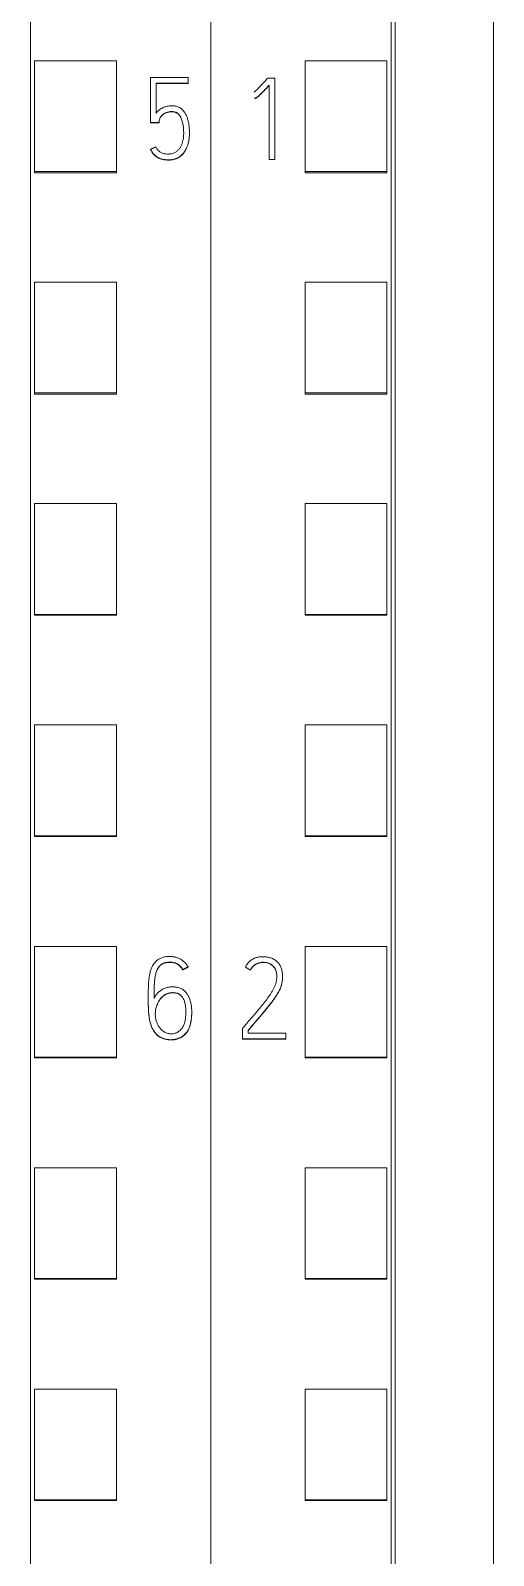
# Model space of a CAD drawing. Header units: millimetres. Extents: x 4137 to 6698, y 1400 to 3585.
# Drawn here: x 5420.25 to 5431.55, y 3013.79 to 3051 of the extents above; entities that cross this region are included whole.
import ezdxf

# ---------------------------------------------------------------- set-up
doc = ezdxf.new("R2010")
doc.units = ezdxf.units.MM
doc.layers.add('000-PI-Oprema', color=30, linetype='Continuous', lineweight=5)

msp = doc.modelspace()

# ---------------------------------------------------------------- linework, layer by layer
at = {"layer": '000-PI-Oprema', "color": 0, "linetype": 'ByBlock', "lineweight": 0}
for p, q in [((5424.648, 3075.465), (5424.648, 2962.047)), ((5424.648, 3075.465), (5424.648, 2962.047)), ((5420.248, 2964.37), (5420.248, 3073.185)), ((5429.048, 3073.185), (5429.048, 2964.37)), ((5420.348, 3047.561), (5420.348, 3050.264)), ((5420.348, 3050.264), (5422.348, 3050.264)), ((5422.348, 3047.561), (5422.348, 3050.264)), ((5426.948, 3047.561), (5426.948, 3050.264)), ((5428.948, 3050.264), (5426.948, 3050.264)), ((5428.948, 3047.561), (5428.948, 3050.264)), ((5423.175, 3049.855), (5423.175, 3048.761)), ((5424.099, 3049.855), (5423.175, 3049.855)), ((5424.099, 3049.717), (5424.099, 3049.855)), ((5426.214, 3049.844), (5426.039, 3049.844)), ((5426.214, 3047.86), (5426.214, 3049.844)), ((5423.314, 3048.982), (5423.314, 3049.717)), ((5423.314, 3049.717), (5424.099, 3049.717)), ((5424.099, 3049.711), (5423.314, 3049.711)), ((5424.099, 3049.717), (5424.099, 3049.711)), ((5426.075, 3049.673), (5426.075, 3047.86)), ((5423.175, 3048.761), (5423.175, 3048.754)), ((5423.175, 3048.761), (5423.386, 3048.761)), ((5423.386, 3048.754), (5423.175, 3048.754)), ((5423.386, 3048.761), (5423.386, 3048.754)), ((5424.126, 3048.496), (5424.126, 3048.503)), ((5423.18, 3048.106), (5423.18, 3048.1)), ((5420.348, 3047.534), (5420.348, 3047.561)), ((5420.348, 3047.561), (5422.348, 3047.561)), ((5422.348, 3047.534), (5422.348, 3047.561)), ((5426.075, 3047.86), (5426.214, 3047.86)), ((5426.075, 3047.86), (5426.075, 3047.854)), ((5426.214, 3047.854), (5426.075, 3047.854)), ((5426.214, 3047.86), (5426.214, 3047.854)), ((5426.948, 3047.534), (5426.948, 3047.561)), ((5428.948, 3047.561), (5426.948, 3047.561)), ((5428.948, 3047.534), (5428.948, 3047.561)), ((5420.348, 3047.534), (5422.348, 3047.534)), ((5428.948, 3047.534), (5426.948, 3047.534)), ((5420.348, 3042.16), (5420.348, 3044.862)), ((5420.348, 3044.862), (5422.348, 3044.862)), ((5422.348, 3042.16), (5422.348, 3044.862)), ((5426.948, 3042.16), (5426.948, 3044.862)), ((5428.948, 3044.862), (5426.948, 3044.862)), ((5428.948, 3042.16), (5428.948, 3044.862)), ((5420.348, 3042.134), (5420.348, 3042.16)), ((5420.348, 3042.16), (5422.348, 3042.16)), ((5420.348, 3042.134), (5422.348, 3042.134)), ((5422.348, 3042.134), (5422.348, 3042.16)), ((5426.948, 3042.134), (5426.948, 3042.16)), ((5428.948, 3042.16), (5426.948, 3042.16)), ((5428.948, 3042.134), (5426.948, 3042.134)), ((5428.948, 3042.134), (5428.948, 3042.16)), ((5420.348, 3036.758), (5420.348, 3039.46)), ((5420.348, 3039.46), (5422.348, 3039.46)), ((5422.348, 3036.758), (5422.348, 3039.46)), ((5426.948, 3036.758), (5426.948, 3039.46)), ((5428.948, 3039.46), (5426.948, 3039.46)), ((5428.948, 3036.758), (5428.948, 3039.46)), ((5420.348, 3036.734), (5420.348, 3036.758)), ((5420.348, 3036.758), (5422.348, 3036.758)), ((5420.348, 3036.734), (5422.348, 3036.734)), ((5422.348, 3036.734), (5422.348, 3036.758)), ((5426.948, 3036.734), (5426.948, 3036.758)), ((5428.948, 3036.758), (5426.948, 3036.758)), ((5428.948, 3036.734), (5426.948, 3036.734)), ((5428.948, 3036.734), (5428.948, 3036.758)), ((5420.348, 3031.357), (5420.348, 3034.059)), ((5420.348, 3034.059), (5422.348, 3034.059)), ((5422.348, 3031.357), (5422.348, 3034.059)), ((5426.948, 3031.357), (5426.948, 3034.059)), ((5428.948, 3034.059), (5426.948, 3034.059)), ((5428.948, 3031.357), (5428.948, 3034.059)), ((5420.348, 3031.334), (5420.348, 3031.357)), ((5420.348, 3031.357), (5422.348, 3031.357)), ((5420.348, 3031.334), (5422.348, 3031.334)), ((5422.348, 3031.334), (5422.348, 3031.357)), ((5426.948, 3031.334), (5426.948, 3031.357)), ((5428.948, 3031.357), (5426.948, 3031.357)), ((5428.948, 3031.334), (5426.948, 3031.334)), ((5428.948, 3031.334), (5428.948, 3031.357)), ((5420.348, 3025.955), (5420.348, 3028.657)), ((5420.348, 3028.657), (5422.348, 3028.657)), ((5422.348, 3025.955), (5422.348, 3028.657)), ((5426.948, 3025.955), (5426.948, 3028.657)), ((5428.948, 3028.657), (5426.948, 3028.657)), ((5428.948, 3025.955), (5428.948, 3028.657)), ((5423.964, 3028.089), (5423.964, 3028.083)), ((5424.092, 3028.155), (5424.092, 3028.149)), ((5426.4, 3027.915), (5426.4, 3027.921)), ((5423.12, 3027.351), (5423.12, 3027.345)), ((5424.184, 3027.052), (5424.184, 3027.058)), ((5425.418, 3026.398), (5426.483, 3026.398)), ((5426.483, 3026.392), (5425.418, 3026.392)), ((5426.483, 3026.537), (5425.557, 3026.537)), ((5426.483, 3026.398), (5426.483, 3026.537)), ((5426.483, 3026.398), (5426.483, 3026.392)), ((5420.348, 3025.934), (5420.348, 3025.955)), ((5420.348, 3025.955), (5422.348, 3025.955)), ((5420.348, 3025.934), (5422.348, 3025.934)), ((5422.348, 3025.934), (5422.348, 3025.955)), ((5426.948, 3025.934), (5426.948, 3025.955)), ((5428.948, 3025.955), (5426.948, 3025.955)), ((5428.948, 3025.934), (5426.948, 3025.934)), ((5428.948, 3025.934), (5428.948, 3025.955)), ((5420.348, 3020.554), (5420.348, 3023.255)), ((5420.348, 3023.255), (5422.348, 3023.255)), ((5422.348, 3020.554), (5422.348, 3023.255)), ((5426.948, 3020.554), (5426.948, 3023.255)), ((5428.948, 3023.255), (5426.948, 3023.255)), ((5428.948, 3020.554), (5428.948, 3023.255)), ((5420.348, 3020.534), (5420.348, 3020.554)), ((5420.348, 3020.554), (5422.348, 3020.554)), ((5420.348, 3020.534), (5422.348, 3020.534)), ((5422.348, 3020.534), (5422.348, 3020.554)), ((5426.948, 3020.534), (5426.948, 3020.554)), ((5428.948, 3020.554), (5426.948, 3020.554)), ((5428.948, 3020.534), (5426.948, 3020.534)), ((5428.948, 3020.534), (5428.948, 3020.554)), ((5420.348, 3015.152), (5420.348, 3017.854)), ((5420.348, 3017.854), (5422.348, 3017.854)), ((5422.348, 3015.152), (5422.348, 3017.854)), ((5426.948, 3015.152), (5426.948, 3017.854)), ((5428.948, 3017.854), (5426.948, 3017.854)), ((5428.948, 3015.152), (5428.948, 3017.854)), ((5420.348, 3015.152), (5422.348, 3015.152)), ((5420.348, 3015.134), (5420.348, 3015.152)), ((5420.348, 3015.134), (5422.348, 3015.134)), ((5422.348, 3015.134), (5422.348, 3015.152)), ((5426.948, 3015.134), (5426.948, 3015.152)), ((5428.948, 3015.152), (5426.948, 3015.152)), ((5428.948, 3015.134), (5426.948, 3015.134)), ((5428.948, 3015.134), (5428.948, 3015.152))]:
    msp.add_line(p, q, dxfattribs=at)
at = {"layer": '000-PI-Oprema', "color": 0, "linetype": 'ByBlock', "lineweight": 0, "ltscale": 0.25}
for p, q in [((5425.493, 3028.147), (5425.618, 3028.077)), ((5425.418, 3026.653), (5425.418, 3026.392)), ((5425.557, 3026.537), (5425.557, 3026.603))]:
    msp.add_line(p, q, dxfattribs=at)
at = {"layer": '000-PI-Oprema', "color": 0, "linetype": 'ByBlock', "lineweight": 0}
for points, knots in [([(5429.148, 3073.37), (5429.148, 3070.326), (5429.148, 3060.757), (5429.148, 3046.587), (5429.148, 3032.02), (5429.148, 3017.81), (5429.148, 3003.516), (5429.148, 2988.029), (5429.148, 2975.39), (5429.148, 2967.425), (5429.148, 2964.084)], [0, 0, 0, 0, 0.083934, 0.263736, 0.389889, 0.484142, 0.653794, 0.78188, 0.908517, 1, 1, 1, 1]), ([(5431.548, 3070.305), (5431.548, 3068.282), (5431.548, 3059.733), (5431.548, 3046.587), (5431.548, 3032.02), (5431.548, 3017.81), (5431.548, 3003.516), (5431.548, 2988.029), (5431.548, 2975.271), (5431.548, 2966.39), (5431.548, 2962.132), (5431.548, 2961.334)], [0, 0, 0, 0, 0.055935, 0.236292, 0.362833, 0.457376, 0.627551, 0.756032, 0.883059, 0.978086, 1, 1, 1, 1]), ([(5426.039, 3049.844), (5426.013, 3049.814), (5425.986, 3049.784), (5425.932, 3049.725), (5425.904, 3049.696), (5425.863, 3049.652), (5425.849, 3049.637), (5425.821, 3049.608), (5425.807, 3049.594), (5425.779, 3049.566), (5425.764, 3049.552), (5425.734, 3049.525), (5425.719, 3049.512), (5425.703, 3049.499)], [0, 0, 0, 0, 0.25, 0.25, 0.5, 0.5, 0.625, 0.625, 0.75, 0.75, 0.875, 0.875, 1, 1, 1, 1]), ([(5425.712, 3049.352), (5425.717, 3049.352), (5425.722, 3049.353), (5425.732, 3049.355), (5425.737, 3049.356), (5425.747, 3049.36), (5425.752, 3049.362), (5425.761, 3049.367), (5425.765, 3049.37), (5425.778, 3049.379), (5425.786, 3049.385), (5425.802, 3049.398), (5425.809, 3049.404), (5425.833, 3049.424), (5425.847, 3049.438), (5425.877, 3049.467), (5425.892, 3049.481), (5425.935, 3049.524), (5425.963, 3049.554), (5426.02, 3049.613), (5426.048, 3049.643), (5426.075, 3049.673)], [0, 0, 0, 0, 0.03125, 0.03125, 0.0625, 0.0625, 0.09375, 0.09375, 0.125, 0.125, 0.1875, 0.1875, 0.25, 0.25, 0.375, 0.375, 0.5, 0.5, 0.75, 0.75, 1, 1, 1, 1]), ([(5426.075, 3049.666), (5426.048, 3049.636), (5426.02, 3049.607), (5425.963, 3049.547), (5425.935, 3049.518), (5425.891, 3049.475), (5425.877, 3049.46), (5425.847, 3049.432), (5425.832, 3049.418), (5425.809, 3049.398), (5425.802, 3049.391), (5425.786, 3049.379), (5425.777, 3049.372), (5425.765, 3049.364), (5425.761, 3049.361), (5425.752, 3049.356), (5425.747, 3049.353), (5425.738, 3049.35), (5425.732, 3049.349), (5425.722, 3049.347), (5425.717, 3049.346), (5425.712, 3049.346)], [0, 0, 0, 0, 0.25, 0.25, 0.5, 0.5, 0.625, 0.625, 0.75, 0.75, 0.8125, 0.8125, 0.875, 0.875, 0.90625, 0.90625, 0.9375, 0.9375, 0.96875, 0.96875, 1, 1, 1, 1]), ([(5423.18, 3048.106), (5423.193, 3048.079), (5423.206, 3048.054), (5423.23, 3048.018), (5423.239, 3048.007), (5423.258, 3047.984), (5423.268, 3047.974), (5423.29, 3047.954), (5423.301, 3047.945), (5423.324, 3047.928), (5423.336, 3047.92), (5423.361, 3047.905), (5423.374, 3047.898), (5423.4, 3047.886), (5423.414, 3047.881), (5423.442, 3047.871), (5423.456, 3047.867), (5423.484, 3047.86), (5423.498, 3047.858), (5423.527, 3047.854), (5423.542, 3047.853), (5423.564, 3047.851), (5423.571, 3047.851), (5423.586, 3047.85), (5423.593, 3047.85), (5423.615, 3047.849), (5423.63, 3047.849), (5423.659, 3047.849), (5423.673, 3047.85), (5423.702, 3047.854), (5423.717, 3047.856), (5423.746, 3047.862), (5423.76, 3047.866), (5423.802, 3047.88), (5423.829, 3047.891), (5423.867, 3047.913), (5423.88, 3047.921), (5423.904, 3047.938), (5423.915, 3047.947), (5423.937, 3047.967), (5423.948, 3047.977), (5423.968, 3047.998), (5423.977, 3048.01), (5424.004, 3048.044), (5424.02, 3048.069), (5424.041, 3048.107), (5424.048, 3048.12), (5424.06, 3048.147), (5424.066, 3048.16), (5424.082, 3048.201), (5424.091, 3048.229), (5424.106, 3048.285), (5424.111, 3048.313), (5424.118, 3048.357), (5424.12, 3048.371), (5424.123, 3048.4), (5424.124, 3048.415), (5424.126, 3048.458), (5424.127, 3048.488), (5424.126, 3048.546), (5424.124, 3048.604), (5424.118, 3048.662), (5424.111, 3048.719), (5424.106, 3048.748), (5424.096, 3048.791), (5424.093, 3048.805), (5424.085, 3048.834), (5424.081, 3048.848), (5424.067, 3048.889), (5424.057, 3048.917), (5424.037, 3048.956), (5424.03, 3048.969), (5424.015, 3048.994), (5424.007, 3049.007), (5423.982, 3049.042), (5423.962, 3049.064), (5423.918, 3049.103), (5423.893, 3049.119), (5423.854, 3049.139), (5423.84, 3049.144), (5423.812, 3049.154), (5423.797, 3049.157), (5423.768, 3049.163), (5423.754, 3049.164), (5423.724, 3049.167), (5423.709, 3049.167), (5423.68, 3049.167), (5423.665, 3049.166), (5423.636, 3049.163), (5423.622, 3049.162), (5423.593, 3049.157), (5423.578, 3049.154), (5423.55, 3049.147), (5423.535, 3049.143), (5423.508, 3049.133), (5423.494, 3049.128), (5423.467, 3049.116), (5423.455, 3049.109), (5423.429, 3049.093), (5423.417, 3049.085), (5423.393, 3049.067), (5423.382, 3049.058), (5423.361, 3049.038), (5423.351, 3049.027), (5423.331, 3049.005), (5423.322, 3048.994), (5423.314, 3048.982)], [0, 0, 0, 0, 0.03125, 0.03125, 0.046875, 0.046875, 0.0625, 0.0625, 0.078125, 0.078125, 0.09375, 0.09375, 0.109375, 0.109375, 0.125, 0.125, 0.140625, 0.140625, 0.15625, 0.15625, 0.171875, 0.171875, 0.179687, 0.179687, 0.1875, 0.1875, 0.203125, 0.203125, 0.21875, 0.21875, 0.234375, 0.234375, 0.25, 0.25, 0.28125, 0.28125, 0.296875, 0.296875, 0.3125, 0.3125, 0.328125, 0.328125, 0.34375, 0.34375, 0.375, 0.375, 0.390625, 0.390625, 0.40625, 0.40625, 0.4375, 0.4375, 0.46875, 0.46875, 0.484375, 0.484375, 0.5, 0.5, 0.53125, 0.53125, 0.5625, 0.59375, 0.59375, 0.625, 0.625, 0.640625, 0.640625, 0.65625, 0.65625, 0.6875, 0.6875, 0.703125, 0.703125, 0.71875, 0.71875, 0.75, 0.75, 0.78125, 0.78125, 0.796875, 0.796875, 0.8125, 0.8125, 0.828125, 0.828125, 0.84375, 0.84375, 0.859375, 0.859375, 0.875, 0.875, 0.890625, 0.890625, 0.90625, 0.90625, 0.921875, 0.921875, 0.9375, 0.9375, 0.953125, 0.953125, 0.96875, 0.96875, 0.984375, 0.984375, 1, 1, 1, 1]), ([(5423.386, 3048.761), (5423.387, 3048.784), (5423.39, 3048.807), (5423.399, 3048.84), (5423.402, 3048.851), (5423.412, 3048.873), (5423.417, 3048.883), (5423.429, 3048.902), (5423.436, 3048.911), (5423.447, 3048.925), (5423.451, 3048.929), (5423.459, 3048.937), (5423.464, 3048.941), (5423.485, 3048.961), (5423.504, 3048.974), (5423.534, 3048.991), (5423.545, 3048.996), (5423.566, 3049.005), (5423.577, 3049.009), (5423.61, 3049.019), (5423.633, 3049.023), (5423.668, 3049.026), (5423.679, 3049.026), (5423.703, 3049.026), (5423.714, 3049.025), (5423.749, 3049.022), (5423.772, 3049.017), (5423.799, 3049.007), (5423.804, 3049.005), (5423.815, 3049), (5423.82, 3048.997), (5423.834, 3048.988), (5423.843, 3048.981), (5423.856, 3048.969), (5423.86, 3048.965), (5423.868, 3048.956), (5423.88, 3048.943), (5423.89, 3048.929), (5423.902, 3048.91), (5423.908, 3048.9), (5423.918, 3048.879), (5423.923, 3048.869), (5423.936, 3048.837), (5423.943, 3048.815), (5423.957, 3048.771), (5423.962, 3048.749), (5423.969, 3048.715), (5423.971, 3048.704), (5423.975, 3048.681), (5423.98, 3048.647), (5423.983, 3048.613), (5423.985, 3048.568), (5423.986, 3048.545), (5423.987, 3048.477), (5423.986, 3048.432), (5423.979, 3048.375), (5423.977, 3048.364), (5423.973, 3048.341), (5423.971, 3048.33), (5423.963, 3048.296), (5423.957, 3048.274), (5423.942, 3048.23), (5423.934, 3048.209), (5423.913, 3048.167), (5423.901, 3048.148), (5423.875, 3048.11), (5423.86, 3048.093), (5423.835, 3048.069), (5423.826, 3048.061), (5423.808, 3048.046), (5423.798, 3048.04), (5423.779, 3048.028), (5423.769, 3048.022), (5423.747, 3048.012), (5423.736, 3048.008), (5423.703, 3047.998), (5423.68, 3047.994), (5423.646, 3047.991), (5423.634, 3047.99), (5423.611, 3047.989), (5423.599, 3047.989), (5423.565, 3047.99), (5423.542, 3047.993), (5423.508, 3048), (5423.497, 3048.003), (5423.474, 3048.01), (5423.463, 3048.014), (5423.442, 3048.023), (5423.432, 3048.029), (5423.412, 3048.041), (5423.402, 3048.047), (5423.374, 3048.069), (5423.358, 3048.085), (5423.337, 3048.113), (5423.33, 3048.123), (5423.318, 3048.143), (5423.313, 3048.153), (5423.308, 3048.164)], [0, 0, 0, 0, 0.03125, 0.03125, 0.046875, 0.046875, 0.0625, 0.0625, 0.078125, 0.078125, 0.085937, 0.085937, 0.09375, 0.09375, 0.125, 0.125, 0.140625, 0.140625, 0.15625, 0.15625, 0.1875, 0.1875, 0.203125, 0.203125, 0.21875, 0.21875, 0.25, 0.25, 0.257812, 0.257812, 0.265625, 0.265625, 0.28125, 0.28125, 0.289062, 0.289062, 0.296875, 0.3125, 0.3125, 0.328125, 0.328125, 0.34375, 0.34375, 0.375, 0.375, 0.40625, 0.40625, 0.421875, 0.421875, 0.4375, 0.46875, 0.46875, 0.5, 0.5, 0.5625, 0.5625, 0.578125, 0.578125, 0.59375, 0.59375, 0.625, 0.625, 0.65625, 0.65625, 0.6875, 0.6875, 0.71875, 0.71875, 0.734375, 0.734375, 0.75, 0.75, 0.765625, 0.765625, 0.78125, 0.78125, 0.8125, 0.8125, 0.828125, 0.828125, 0.84375, 0.84375, 0.875, 0.875, 0.890625, 0.890625, 0.90625, 0.90625, 0.921875, 0.921875, 0.9375, 0.9375, 0.96875, 0.96875, 0.984375, 0.984375, 1, 1, 1, 1]), ([(5423.987, 3048.498), (5423.987, 3048.503), (5423.987, 3048.508), (5423.986, 3048.535), (5423.986, 3048.558), (5423.983, 3048.603), (5423.981, 3048.626), (5423.973, 3048.694), (5423.964, 3048.738), (5423.945, 3048.805), (5423.937, 3048.827), (5423.92, 3048.869), (5423.91, 3048.89), (5423.892, 3048.919), (5423.886, 3048.929), (5423.871, 3048.948), (5423.863, 3048.956), (5423.846, 3048.972), (5423.837, 3048.979), (5423.823, 3048.989), (5423.817, 3048.992), (5423.807, 3048.997), (5423.802, 3049), (5423.785, 3049.006), (5423.774, 3049.009), (5423.752, 3049.015), (5423.74, 3049.017), (5423.717, 3049.019), (5423.705, 3049.02), (5423.682, 3049.02), (5423.67, 3049.02), (5423.647, 3049.018), (5423.635, 3049.017), (5423.612, 3049.012), (5423.578, 3049.005), (5423.546, 3048.992), (5423.516, 3048.975), (5423.506, 3048.968), (5423.487, 3048.955), (5423.478, 3048.948), (5423.46, 3048.932), (5423.452, 3048.924), (5423.441, 3048.911), (5423.437, 3048.906), (5423.43, 3048.897), (5423.427, 3048.892), (5423.417, 3048.877), (5423.412, 3048.867), (5423.403, 3048.846), (5423.399, 3048.835), (5423.39, 3048.801), (5423.387, 3048.778), (5423.386, 3048.754)], [0, 0, 0, 0, 0.013624, 0.013624, 0.075273, 0.075273, 0.136921, 0.136921, 0.260218, 0.260218, 0.321867, 0.321867, 0.383515, 0.383515, 0.414339, 0.414339, 0.445164, 0.445164, 0.475988, 0.475988, 0.4914, 0.4914, 0.506812, 0.506812, 0.537636, 0.537636, 0.568461, 0.568461, 0.599285, 0.599285, 0.630109, 0.630109, 0.660933, 0.660933, 0.691758, 0.753406, 0.753406, 0.78423, 0.78423, 0.815055, 0.815055, 0.845879, 0.845879, 0.861291, 0.861291, 0.876703, 0.876703, 0.907527, 0.907527, 0.938352, 0.938352, 1, 1, 1, 1]), ([(5424.126, 3048.496), (5424.126, 3048.475), (5424.126, 3048.454), (5424.124, 3048.403), (5424.121, 3048.375), (5424.115, 3048.331), (5424.113, 3048.317), (5424.107, 3048.288), (5424.104, 3048.274), (5424.093, 3048.231), (5424.085, 3048.203), (5424.064, 3048.149), (5424.052, 3048.122), (5424.024, 3048.07), (5424.009, 3048.045), (5423.983, 3048.01), (5423.973, 3047.999), (5423.954, 3047.977), (5423.943, 3047.967), (5423.911, 3047.937), (5423.887, 3047.919), (5423.85, 3047.897), (5423.837, 3047.89), (5423.81, 3047.878), (5423.796, 3047.872), (5423.754, 3047.858), (5423.726, 3047.851), (5423.682, 3047.845), (5423.667, 3047.844), (5423.638, 3047.842), (5423.623, 3047.842), (5423.594, 3047.843), (5423.579, 3047.844), (5423.55, 3047.846), (5423.535, 3047.847), (5423.506, 3047.85), (5423.492, 3047.853), (5423.463, 3047.859), (5423.448, 3047.863), (5423.42, 3047.872), (5423.406, 3047.877), (5423.38, 3047.889), (5423.366, 3047.896), (5423.341, 3047.911), (5423.328, 3047.919), (5423.304, 3047.936), (5423.293, 3047.945), (5423.271, 3047.965), (5423.261, 3047.975), (5423.241, 3047.997), (5423.232, 3048.009), (5423.207, 3048.046), (5423.193, 3048.073), (5423.18, 3048.1)], [0, 0, 0, 0, 0.044434, 0.044434, 0.104157, 0.104157, 0.134018, 0.134018, 0.16388, 0.16388, 0.223602, 0.223602, 0.283325, 0.283325, 0.343048, 0.343048, 0.37291, 0.37291, 0.402771, 0.402771, 0.462494, 0.462494, 0.492355, 0.492355, 0.522217, 0.522217, 0.58194, 0.58194, 0.611801, 0.611801, 0.641663, 0.641663, 0.671524, 0.671524, 0.701386, 0.701386, 0.731247, 0.731247, 0.761108, 0.761108, 0.79097, 0.79097, 0.820831, 0.820831, 0.850693, 0.850693, 0.880554, 0.880554, 0.910416, 0.910416, 0.940277, 0.940277, 1, 1, 1, 1]), ([(5424.092, 3028.155), (5424.077, 3028.18), (5424.061, 3028.205), (5424.035, 3028.239), (5424.025, 3028.25), (5424.006, 3028.271), (5423.995, 3028.281), (5423.963, 3028.31), (5423.94, 3028.327), (5423.902, 3028.349), (5423.889, 3028.355), (5423.863, 3028.367), (5423.849, 3028.373), (5423.809, 3028.387), (5423.781, 3028.394), (5423.738, 3028.402), (5423.724, 3028.404), (5423.695, 3028.408), (5423.681, 3028.409), (5423.637, 3028.411), (5423.609, 3028.411), (5423.566, 3028.407), (5423.551, 3028.405), (5423.523, 3028.4), (5423.508, 3028.397), (5423.466, 3028.386), (5423.439, 3028.376), (5423.401, 3028.356), (5423.388, 3028.349), (5423.364, 3028.333), (5423.352, 3028.325), (5423.318, 3028.298), (5423.297, 3028.278), (5423.269, 3028.245), (5423.26, 3028.233), (5423.243, 3028.21), (5423.235, 3028.197), (5423.214, 3028.16), (5423.202, 3028.134), (5423.181, 3028.079), (5423.173, 3028.052), (5423.159, 3027.996), (5423.154, 3027.968), (5423.145, 3027.912), (5423.141, 3027.884), (5423.132, 3027.798), (5423.128, 3027.741), (5423.123, 3027.626), (5423.122, 3027.569), (5423.12, 3027.397), (5423.119, 3027.282), (5423.125, 3027.139), (5423.126, 3027.11), (5423.13, 3027.053), (5423.132, 3027.025), (5423.142, 3026.939), (5423.15, 3026.883), (5423.167, 3026.812), (5423.171, 3026.798), (5423.179, 3026.77), (5423.183, 3026.756), (5423.197, 3026.715), (5423.208, 3026.689), (5423.226, 3026.649), (5423.232, 3026.637), (5423.246, 3026.611), (5423.254, 3026.599), (5423.278, 3026.562), (5423.295, 3026.539), (5423.326, 3026.508), (5423.336, 3026.498), (5423.359, 3026.48), (5423.371, 3026.471), (5423.407, 3026.447), (5423.433, 3026.434), (5423.473, 3026.417), (5423.487, 3026.412), (5423.514, 3026.403), (5423.528, 3026.399), (5423.57, 3026.388), (5423.599, 3026.384), (5423.642, 3026.38), (5423.657, 3026.379), (5423.686, 3026.379), (5423.7, 3026.379), (5423.744, 3026.382), (5423.772, 3026.386), (5423.814, 3026.397), (5423.828, 3026.401), (5423.856, 3026.41), (5423.869, 3026.415), (5423.909, 3026.433), (5423.934, 3026.447), (5423.97, 3026.472), (5423.982, 3026.48), (5424.004, 3026.499), (5424.015, 3026.509), (5424.046, 3026.54), (5424.064, 3026.562), (5424.087, 3026.598), (5424.095, 3026.611), (5424.108, 3026.637), (5424.114, 3026.65), (5424.13, 3026.69), (5424.139, 3026.718), (5424.15, 3026.76), (5424.153, 3026.774), (5424.159, 3026.802), (5424.162, 3026.816), (5424.169, 3026.859), (5424.173, 3026.888), (5424.182, 3026.974), (5424.185, 3027.031), (5424.182, 3027.117), (5424.18, 3027.146), (5424.174, 3027.203), (5424.169, 3027.232), (5424.157, 3027.289), (5424.149, 3027.317), (5424.131, 3027.373), (5424.121, 3027.4), (5424.096, 3027.453), (5424.081, 3027.478), (5424.048, 3027.526), (5424.03, 3027.548), (5423.997, 3027.578), (5423.986, 3027.588), (5423.962, 3027.604), (5423.95, 3027.612), (5423.924, 3027.626), (5423.91, 3027.632), (5423.883, 3027.642), (5423.869, 3027.647), (5423.826, 3027.658), (5423.798, 3027.663), (5423.754, 3027.667), (5423.739, 3027.668), (5423.71, 3027.669), (5423.695, 3027.668), (5423.651, 3027.666), (5423.622, 3027.662), (5423.579, 3027.652), (5423.565, 3027.648), (5423.537, 3027.639), (5423.524, 3027.633), (5423.484, 3027.616), (5423.459, 3027.601), (5423.423, 3027.577), (5423.411, 3027.568), (5423.388, 3027.549), (5423.377, 3027.54), (5423.346, 3027.509), (5423.326, 3027.487), (5423.291, 3027.44), (5423.276, 3027.415), (5423.262, 3027.389)], [0, 0, 0, 0, 0.015625, 0.015625, 0.023438, 0.023438, 0.03125, 0.03125, 0.046875, 0.046875, 0.054688, 0.054688, 0.0625, 0.0625, 0.078125, 0.078125, 0.085938, 0.085938, 0.09375, 0.09375, 0.109375, 0.109375, 0.117188, 0.117188, 0.125, 0.125, 0.140625, 0.140625, 0.148438, 0.148438, 0.15625, 0.15625, 0.171875, 0.171875, 0.179688, 0.179688, 0.1875, 0.1875, 0.203125, 0.203125, 0.21875, 0.21875, 0.234375, 0.234375, 0.25, 0.25, 0.28125, 0.28125, 0.3125, 0.3125, 0.375, 0.375, 0.390625, 0.390625, 0.40625, 0.40625, 0.4375, 0.4375, 0.445313, 0.445313, 0.453125, 0.453125, 0.46875, 0.46875, 0.476563, 0.476563, 0.484375, 0.484375, 0.5, 0.5, 0.507813, 0.507813, 0.515625, 0.515625, 0.53125, 0.53125, 0.539063, 0.539063, 0.546875, 0.546875, 0.5625, 0.5625, 0.570313, 0.570313, 0.578125, 0.578125, 0.59375, 0.59375, 0.601563, 0.601563, 0.609375, 0.609375, 0.625, 0.625, 0.632813, 0.632813, 0.640625, 0.640625, 0.65625, 0.65625, 0.664063, 0.664063, 0.671875, 0.671875, 0.6875, 0.6875, 0.695313, 0.695313, 0.703125, 0.703125, 0.71875, 0.71875, 0.75, 0.75, 0.765625, 0.765625, 0.78125, 0.78125, 0.796875, 0.796875, 0.8125, 0.8125, 0.828125, 0.828125, 0.84375, 0.84375, 0.851563, 0.851563, 0.859375, 0.859375, 0.867188, 0.867188, 0.875, 0.875, 0.890625, 0.890625, 0.898438, 0.898438, 0.90625, 0.90625, 0.921875, 0.921875, 0.929688, 0.929688, 0.9375, 0.9375, 0.953125, 0.953125, 0.960938, 0.960938, 0.96875, 0.96875, 0.984375, 0.984375, 1, 1, 1, 1]), ([(5423.262, 3027.389), (5423.262, 3027.45), (5423.263, 3027.511), (5423.265, 3027.602), (5423.266, 3027.632), (5423.268, 3027.693), (5423.27, 3027.724), (5423.273, 3027.784), (5423.276, 3027.815), (5423.283, 3027.875), (5423.287, 3027.905), (5423.296, 3027.95), (5423.299, 3027.965), (5423.307, 3027.995), (5423.311, 3028.01), (5423.325, 3028.054), (5423.337, 3028.083), (5423.355, 3028.117), (5423.359, 3028.123), (5423.367, 3028.137), (5423.371, 3028.143), (5423.385, 3028.162), (5423.395, 3028.174), (5423.411, 3028.191), (5423.416, 3028.196), (5423.428, 3028.206), (5423.434, 3028.211), (5423.453, 3028.225), (5423.466, 3028.233), (5423.487, 3028.243), (5423.494, 3028.246), (5423.509, 3028.251), (5423.516, 3028.254), (5423.539, 3028.26), (5423.554, 3028.263), (5423.584, 3028.268), (5423.6, 3028.27), (5423.631, 3028.272), (5423.646, 3028.272), (5423.677, 3028.271), (5423.693, 3028.27), (5423.723, 3028.265), (5423.746, 3028.261), (5423.768, 3028.254), (5423.783, 3028.249), (5423.79, 3028.247), (5423.812, 3028.238), (5423.826, 3028.231), (5423.852, 3028.215), (5423.865, 3028.207), (5423.884, 3028.192), (5423.89, 3028.187), (5423.901, 3028.176), (5423.906, 3028.171), (5423.922, 3028.154), (5423.932, 3028.142), (5423.949, 3028.116), (5423.957, 3028.103), (5423.964, 3028.089)], [0, 0, 0, 0, 0.125, 0.125, 0.1875, 0.1875, 0.25, 0.25, 0.3125, 0.3125, 0.375, 0.375, 0.40625, 0.40625, 0.4375, 0.4375, 0.5, 0.5, 0.515625, 0.515625, 0.53125, 0.53125, 0.5625, 0.5625, 0.578125, 0.578125, 0.59375, 0.59375, 0.625, 0.625, 0.640625, 0.640625, 0.65625, 0.65625, 0.6875, 0.6875, 0.71875, 0.71875, 0.75, 0.75, 0.78125, 0.78125, 0.8125, 0.828125, 0.828125, 0.84375, 0.84375, 0.875, 0.875, 0.90625, 0.90625, 0.921875, 0.921875, 0.9375, 0.9375, 0.96875, 0.96875, 1, 1, 1, 1]), ([(5423.964, 3028.083), (5423.95, 3028.111), (5423.933, 3028.136), (5423.907, 3028.164), (5423.902, 3028.17), (5423.89, 3028.18), (5423.884, 3028.185), (5423.866, 3028.2), (5423.841, 3028.217), (5423.813, 3028.231), (5423.784, 3028.243), (5423.77, 3028.248), (5423.74, 3028.256), (5423.725, 3028.259), (5423.694, 3028.263), (5423.679, 3028.265), (5423.632, 3028.266), (5423.602, 3028.265), (5423.556, 3028.258), (5423.541, 3028.254), (5423.511, 3028.246), (5423.496, 3028.241), (5423.475, 3028.231), (5423.469, 3028.227), (5423.455, 3028.22), (5423.449, 3028.215), (5423.43, 3028.202), (5423.412, 3028.187), (5423.397, 3028.169), (5423.387, 3028.157), (5423.382, 3028.151), (5423.368, 3028.133), (5423.36, 3028.119), (5423.345, 3028.093), (5423.338, 3028.079), (5423.327, 3028.05), (5423.321, 3028.036), (5423.307, 3027.992), (5423.3, 3027.962), (5423.288, 3027.902), (5423.283, 3027.872), (5423.276, 3027.811), (5423.274, 3027.781), (5423.27, 3027.72), (5423.268, 3027.689), (5423.266, 3027.628), (5423.265, 3027.597), (5423.263, 3027.505), (5423.262, 3027.444), (5423.262, 3027.383)], [0, 0, 0, 0, 0.0625, 0.0625, 0.078125, 0.078125, 0.09375, 0.09375, 0.125, 0.15625, 0.15625, 0.1875, 0.1875, 0.21875, 0.21875, 0.25, 0.25, 0.3125, 0.3125, 0.34375, 0.34375, 0.375, 0.375, 0.390625, 0.390625, 0.40625, 0.40625, 0.4375, 0.453125, 0.453125, 0.46875, 0.46875, 0.5, 0.5, 0.53125, 0.53125, 0.5625, 0.5625, 0.625, 0.625, 0.6875, 0.6875, 0.75, 0.75, 0.8125, 0.8125, 0.875, 0.875, 1, 1, 1, 1]), ([(5425.618, 3028.083), (5425.629, 3028.107), (5425.643, 3028.129), (5425.667, 3028.159), (5425.675, 3028.169), (5425.694, 3028.187), (5425.704, 3028.195), (5425.736, 3028.218), (5425.758, 3028.23), (5425.807, 3028.25), (5425.832, 3028.257), (5425.87, 3028.264), (5425.883, 3028.266), (5425.908, 3028.268), (5425.922, 3028.269), (5425.96, 3028.268), (5425.986, 3028.266), (5426.024, 3028.257), (5426.036, 3028.254), (5426.061, 3028.245), (5426.073, 3028.24), (5426.108, 3028.224), (5426.13, 3028.21), (5426.161, 3028.186), (5426.17, 3028.177), (5426.188, 3028.158), (5426.196, 3028.148), (5426.208, 3028.132), (5426.211, 3028.127), (5426.218, 3028.115), (5426.227, 3028.098), (5426.234, 3028.08), (5426.242, 3028.055), (5426.245, 3028.043), (5426.251, 3028.017), (5426.253, 3028.005), (5426.256, 3027.979), (5426.257, 3027.966), (5426.259, 3027.94), (5426.259, 3027.927), (5426.259, 3027.902), (5426.258, 3027.889), (5426.256, 3027.863), (5426.255, 3027.85), (5426.25, 3027.811), (5426.245, 3027.786), (5426.235, 3027.749), (5426.231, 3027.736), (5426.223, 3027.712), (5426.219, 3027.7), (5426.204, 3027.664), (5426.193, 3027.64), (5426.169, 3027.595), (5426.156, 3027.573), (5426.13, 3027.529), (5426.116, 3027.508), (5426.073, 3027.444), (5426.043, 3027.402), (5425.951, 3027.279), (5425.886, 3027.199), (5425.787, 3027.081), (5425.753, 3027.042), (5425.687, 3026.964), (5425.653, 3026.925), (5425.586, 3026.847), (5425.553, 3026.808), (5425.485, 3026.731), (5425.452, 3026.692), (5425.418, 3026.653)], [0, 0, 0, 0, 0.03125, 0.03125, 0.046875, 0.046875, 0.0625, 0.0625, 0.09375, 0.09375, 0.125, 0.125, 0.140625, 0.140625, 0.15625, 0.15625, 0.1875, 0.1875, 0.203125, 0.203125, 0.21875, 0.21875, 0.25, 0.25, 0.265625, 0.265625, 0.28125, 0.28125, 0.289063, 0.289063, 0.296875, 0.3125, 0.3125, 0.328125, 0.328125, 0.34375, 0.34375, 0.359375, 0.359375, 0.375, 0.375, 0.390625, 0.390625, 0.40625, 0.40625, 0.4375, 0.4375, 0.453125, 0.453125, 0.46875, 0.46875, 0.5, 0.5, 0.53125, 0.53125, 0.5625, 0.5625, 0.625, 0.625, 0.75, 0.75, 0.8125, 0.8125, 0.875, 0.875, 0.9375, 0.9375, 1, 1, 1, 1]), ([(5425.557, 3026.603), (5425.596, 3026.649), (5425.635, 3026.695), (5425.713, 3026.787), (5425.752, 3026.833), (5425.83, 3026.924), (5425.869, 3026.97), (5425.947, 3027.062), (5425.985, 3027.109), (5426.061, 3027.202), (5426.099, 3027.249), (5426.153, 3027.321), (5426.171, 3027.345), (5426.206, 3027.394), (5426.224, 3027.419), (5426.257, 3027.469), (5426.273, 3027.494), (5426.303, 3027.546), (5426.318, 3027.573), (5426.336, 3027.614), (5426.342, 3027.628), (5426.353, 3027.656), (5426.359, 3027.67), (5426.373, 3027.713), (5426.38, 3027.742), (5426.391, 3027.801), (5426.395, 3027.831), (5426.399, 3027.876), (5426.4, 3027.891), (5426.4, 3027.921), (5426.4, 3027.937), (5426.398, 3027.982), (5426.395, 3028.012), (5426.387, 3028.056), (5426.384, 3028.071), (5426.376, 3028.1), (5426.371, 3028.115), (5426.361, 3028.143), (5426.355, 3028.157), (5426.342, 3028.184), (5426.334, 3028.197), (5426.322, 3028.216), (5426.318, 3028.222), (5426.309, 3028.234), (5426.304, 3028.241), (5426.289, 3028.258), (5426.279, 3028.269), (5426.258, 3028.29), (5426.247, 3028.301), (5426.229, 3028.314), (5426.223, 3028.319), (5426.21, 3028.327), (5426.203, 3028.331), (5426.17, 3028.351), (5426.143, 3028.363), (5426.1, 3028.378), (5426.085, 3028.382), (5426.056, 3028.39), (5426.041, 3028.393), (5426.011, 3028.399), (5425.996, 3028.4), (5425.966, 3028.403), (5425.951, 3028.404), (5425.921, 3028.405), (5425.906, 3028.404), (5425.876, 3028.403), (5425.86, 3028.402), (5425.815, 3028.397), (5425.785, 3028.391), (5425.742, 3028.377), (5425.728, 3028.372), (5425.707, 3028.362), (5425.7, 3028.359), (5425.687, 3028.352), (5425.68, 3028.349), (5425.647, 3028.33), (5425.623, 3028.312), (5425.589, 3028.282), (5425.578, 3028.271), (5425.557, 3028.249), (5425.548, 3028.237), (5425.521, 3028.201), (5425.506, 3028.175), (5425.493, 3028.147)], [0, 0, 0, 0, 0.0625, 0.0625, 0.125, 0.125, 0.1875, 0.1875, 0.25, 0.25, 0.3125, 0.3125, 0.34375, 0.34375, 0.375, 0.375, 0.40625, 0.40625, 0.4375, 0.4375, 0.453125, 0.453125, 0.46875, 0.46875, 0.5, 0.5, 0.53125, 0.53125, 0.546875, 0.546875, 0.5625, 0.5625, 0.59375, 0.59375, 0.609375, 0.609375, 0.625, 0.625, 0.640625, 0.640625, 0.65625, 0.65625, 0.664062, 0.664062, 0.671875, 0.671875, 0.6875, 0.6875, 0.703125, 0.703125, 0.710937, 0.710937, 0.71875, 0.71875, 0.75, 0.75, 0.765625, 0.765625, 0.78125, 0.78125, 0.796875, 0.796875, 0.8125, 0.8125, 0.828125, 0.828125, 0.84375, 0.84375, 0.875, 0.875, 0.890625, 0.890625, 0.898437, 0.898437, 0.90625, 0.90625, 0.9375, 0.9375, 0.953125, 0.953125, 0.96875, 0.96875, 1, 1, 1, 1]), ([(5426.259, 3027.912), (5426.259, 3027.923), (5426.259, 3027.933), (5426.257, 3027.957), (5426.256, 3027.969), (5426.253, 3027.995), (5426.251, 3028.008), (5426.246, 3028.033), (5426.243, 3028.046), (5426.235, 3028.071), (5426.23, 3028.083), (5426.222, 3028.1), (5426.219, 3028.106), (5426.213, 3028.118), (5426.209, 3028.123), (5426.191, 3028.15), (5426.173, 3028.169), (5426.148, 3028.19), (5426.143, 3028.194), (5426.132, 3028.202), (5426.116, 3028.212), (5426.088, 3028.228), (5426.064, 3028.238), (5426.039, 3028.247), (5426.026, 3028.25), (5425.988, 3028.259), (5425.963, 3028.262), (5425.91, 3028.263), (5425.871, 3028.26), (5425.833, 3028.251), (5425.808, 3028.243), (5425.796, 3028.239), (5425.772, 3028.229), (5425.76, 3028.224), (5425.737, 3028.212), (5425.726, 3028.205), (5425.694, 3028.182), (5425.675, 3028.164), (5425.651, 3028.133), (5425.644, 3028.123), (5425.63, 3028.1), (5425.624, 3028.089), (5425.618, 3028.077)], [0, 0, 0, 0, 0.034384, 0.034384, 0.076368, 0.076368, 0.118351, 0.118351, 0.160334, 0.160334, 0.202317, 0.202317, 0.223309, 0.223309, 0.244301, 0.244301, 0.328267, 0.328267, 0.349259, 0.349259, 0.370251, 0.412234, 0.454217, 0.454217, 0.496201, 0.496201, 0.580167, 0.580167, 0.664134, 0.706117, 0.706117, 0.7481, 0.7481, 0.790084, 0.790084, 0.832067, 0.832067, 0.916033, 0.916033, 0.958017, 0.958017, 1, 1, 1, 1]), ([(5426.4, 3027.916), (5426.4, 3027.894), (5426.399, 3027.873), (5426.395, 3027.822), (5426.391, 3027.792), (5426.382, 3027.748), (5426.379, 3027.733), (5426.371, 3027.704), (5426.367, 3027.689), (5426.358, 3027.661), (5426.352, 3027.647), (5426.341, 3027.619), (5426.335, 3027.605), (5426.316, 3027.564), (5426.302, 3027.538), (5426.272, 3027.486), (5426.255, 3027.46), (5426.222, 3027.41), (5426.205, 3027.386), (5426.17, 3027.337), (5426.152, 3027.313), (5426.097, 3027.241), (5426.06, 3027.194), (5425.984, 3027.101), (5425.946, 3027.055), (5425.868, 3026.963), (5425.829, 3026.917), (5425.751, 3026.826), (5425.712, 3026.78), (5425.634, 3026.689), (5425.596, 3026.643), (5425.557, 3026.597)], [0, 0, 0, 0, 0.040253, 0.040253, 0.096709, 0.096709, 0.124936, 0.124936, 0.153164, 0.153164, 0.181392, 0.181392, 0.20962, 0.20962, 0.266076, 0.266076, 0.322531, 0.322531, 0.378987, 0.378987, 0.435443, 0.435443, 0.548354, 0.548354, 0.661266, 0.661266, 0.774177, 0.774177, 0.887089, 0.887089, 1, 1, 1, 1]), ([(5423.535, 3027.483), (5423.561, 3027.497), (5423.588, 3027.508), (5423.631, 3027.518), (5423.646, 3027.521), (5423.675, 3027.525), (5423.704, 3027.528), (5423.734, 3027.527), (5423.763, 3027.526), (5423.778, 3027.524), (5423.807, 3027.519), (5423.821, 3027.516), (5423.849, 3027.506), (5423.863, 3027.5), (5423.888, 3027.486), (5423.9, 3027.478), (5423.922, 3027.459), (5423.933, 3027.448), (5423.951, 3027.425), (5423.959, 3027.413), (5423.974, 3027.388), (5423.981, 3027.375), (5423.999, 3027.334), (5424.008, 3027.307), (5424.019, 3027.264), (5424.022, 3027.25), (5424.028, 3027.221), (5424.03, 3027.207), (5424.035, 3027.163), (5424.037, 3027.134), (5424.039, 3027.076), (5424.039, 3027.047), (5424.038, 3026.96), (5424.032, 3026.902), (5424.015, 3026.816), (5424.007, 3026.787), (5423.993, 3026.746), (5423.987, 3026.732), (5423.974, 3026.706), (5423.967, 3026.693), (5423.944, 3026.656), (5423.926, 3026.633), (5423.9, 3026.607), (5423.894, 3026.602), (5423.883, 3026.593), (5423.877, 3026.588), (5423.86, 3026.575), (5423.848, 3026.567), (5423.822, 3026.553), (5423.809, 3026.547), (5423.781, 3026.536), (5423.753, 3026.528), (5423.724, 3026.523), (5423.694, 3026.521), (5423.679, 3026.521), (5423.65, 3026.522), (5423.636, 3026.524), (5423.607, 3026.529), (5423.592, 3026.533), (5423.55, 3026.547), (5423.524, 3026.561), (5423.488, 3026.585), (5423.476, 3026.594), (5423.454, 3026.613), (5423.432, 3026.633), (5423.413, 3026.655), (5423.395, 3026.678), (5423.386, 3026.69), (5423.362, 3026.727), (5423.348, 3026.753), (5423.331, 3026.793), (5423.326, 3026.807), (5423.317, 3026.835), (5423.313, 3026.849), (5423.303, 3026.892), (5423.299, 3026.921), (5423.295, 3026.964), (5423.294, 3026.979), (5423.294, 3027.008), (5423.294, 3027.023), (5423.296, 3027.067), (5423.3, 3027.096), (5423.311, 3027.153), (5423.318, 3027.181), (5423.332, 3027.222), (5423.338, 3027.236), (5423.349, 3027.263), (5423.355, 3027.276), (5423.375, 3027.315), (5423.39, 3027.34), (5423.416, 3027.375), (5423.425, 3027.387), (5423.444, 3027.409), (5423.454, 3027.42), (5423.486, 3027.45), (5423.509, 3027.468), (5423.535, 3027.483)], [0, 0, 0, 0, 0.03125, 0.03125, 0.046875, 0.046875, 0.0625, 0.078125, 0.078125, 0.09375, 0.09375, 0.109375, 0.109375, 0.125, 0.125, 0.140625, 0.140625, 0.15625, 0.15625, 0.171875, 0.171875, 0.1875, 0.1875, 0.21875, 0.21875, 0.234375, 0.234375, 0.25, 0.25, 0.28125, 0.28125, 0.3125, 0.3125, 0.375, 0.375, 0.40625, 0.40625, 0.421875, 0.421875, 0.4375, 0.4375, 0.46875, 0.46875, 0.476563, 0.476563, 0.484375, 0.484375, 0.5, 0.5, 0.515625, 0.515625, 0.53125, 0.546875, 0.546875, 0.5625, 0.5625, 0.578125, 0.578125, 0.59375, 0.59375, 0.625, 0.625, 0.640625, 0.640625, 0.65625, 0.671875, 0.671875, 0.6875, 0.6875, 0.71875, 0.71875, 0.734375, 0.734375, 0.75, 0.75, 0.78125, 0.78125, 0.796875, 0.796875, 0.8125, 0.8125, 0.84375, 0.84375, 0.875, 0.875, 0.890625, 0.890625, 0.90625, 0.90625, 0.9375, 0.9375, 0.953125, 0.953125, 0.96875, 0.96875, 1, 1, 1, 1]), ([(5423.535, 3027.477), (5423.509, 3027.462), (5423.486, 3027.444), (5423.455, 3027.414), (5423.445, 3027.403), (5423.425, 3027.381), (5423.416, 3027.369), (5423.39, 3027.334), (5423.375, 3027.309), (5423.355, 3027.27), (5423.349, 3027.257), (5423.338, 3027.23), (5423.332, 3027.216), (5423.318, 3027.175), (5423.311, 3027.146), (5423.302, 3027.103), (5423.3, 3027.089), (5423.297, 3027.06), (5423.295, 3027.045), (5423.294, 3027.02), (5423.294, 3027.009), (5423.294, 3026.999)], [0, 0, 0, 0, 0.157122, 0.157122, 0.235682, 0.235682, 0.314243, 0.314243, 0.471365, 0.471365, 0.549925, 0.549925, 0.628486, 0.628486, 0.785608, 0.785608, 0.864168, 0.864168, 0.942729, 0.942729, 1, 1, 1, 1]), ([(5423.956, 3027.411), (5423.951, 3027.418), (5423.946, 3027.425), (5423.932, 3027.443), (5423.922, 3027.453), (5423.905, 3027.468), (5423.899, 3027.472), (5423.887, 3027.481), (5423.881, 3027.484), (5423.861, 3027.495), (5423.848, 3027.501), (5423.82, 3027.51), (5423.806, 3027.513), (5423.777, 3027.518), (5423.762, 3027.52), (5423.733, 3027.521), (5423.718, 3027.521), (5423.674, 3027.52), (5423.645, 3027.516), (5423.603, 3027.505), (5423.589, 3027.501), (5423.568, 3027.493), (5423.561, 3027.49), (5423.548, 3027.484), (5423.542, 3027.48), (5423.535, 3027.477)], [0, 0, 0, 0, 0.053837, 0.053837, 0.148453, 0.148453, 0.195761, 0.195761, 0.243069, 0.243069, 0.337686, 0.337686, 0.432302, 0.432302, 0.526918, 0.526918, 0.621535, 0.621535, 0.810767, 0.810767, 0.905384, 0.905384, 0.952692, 0.952692, 1, 1, 1, 1]), ([(5424.184, 3027.052), (5424.184, 3027.006), (5424.181, 3026.96), (5424.173, 3026.886), (5424.17, 3026.857), (5424.163, 3026.814), (5424.16, 3026.8), (5424.154, 3026.771), (5424.151, 3026.757), (5424.14, 3026.715), (5424.132, 3026.687), (5424.115, 3026.647), (5424.109, 3026.634), (5424.096, 3026.608), (5424.089, 3026.595), (5424.066, 3026.558), (5424.048, 3026.536), (5424.017, 3026.505), (5424.007, 3026.495), (5423.985, 3026.476), (5423.973, 3026.468), (5423.937, 3026.443), (5423.912, 3026.428), (5423.872, 3026.41), (5423.858, 3026.405), (5423.831, 3026.395), (5423.817, 3026.391), (5423.775, 3026.381), (5423.746, 3026.376), (5423.703, 3026.373), (5423.688, 3026.372), (5423.659, 3026.373), (5423.644, 3026.373), (5423.601, 3026.377), (5423.573, 3026.382), (5423.53, 3026.392), (5423.516, 3026.396), (5423.488, 3026.405), (5423.475, 3026.41), (5423.435, 3026.427), (5423.409, 3026.44), (5423.379, 3026.459), (5423.373, 3026.464), (5423.361, 3026.472), (5423.355, 3026.477), (5423.338, 3026.49), (5423.328, 3026.5), (5423.297, 3026.531), (5423.279, 3026.554), (5423.255, 3026.59), (5423.248, 3026.602), (5423.234, 3026.628), (5423.227, 3026.641), (5423.209, 3026.68), (5423.198, 3026.707), (5423.18, 3026.761), (5423.172, 3026.789), (5423.158, 3026.845), (5423.152, 3026.874), (5423.143, 3026.93), (5423.135, 3026.987), (5423.13, 3027.045), (5423.126, 3027.102), (5423.125, 3027.131), (5423.121, 3027.221), (5423.12, 3027.283), (5423.12, 3027.345)], [0, 0, 0, 0, 0.061961, 0.061961, 0.100808, 0.100808, 0.120232, 0.120232, 0.139655, 0.139655, 0.178502, 0.178502, 0.197926, 0.197926, 0.217349, 0.217349, 0.256196, 0.256196, 0.27562, 0.27562, 0.295043, 0.295043, 0.33389, 0.33389, 0.353314, 0.353314, 0.372737, 0.372737, 0.411584, 0.411584, 0.431008, 0.431008, 0.450431, 0.450431, 0.489278, 0.489278, 0.508702, 0.508702, 0.528125, 0.528125, 0.566972, 0.566972, 0.576684, 0.576684, 0.586396, 0.586396, 0.605819, 0.605819, 0.644666, 0.644666, 0.66409, 0.66409, 0.683513, 0.683513, 0.72236, 0.72236, 0.761207, 0.761207, 0.800054, 0.800054, 0.838901, 0.877748, 0.877748, 0.916595, 0.916595, 1, 1, 1, 1])]:
    msp.add_open_spline(points, degree=3, knots=knots, dxfattribs=at)
for points, weights in [([(5423.308, 3048.164), (5423.244, 3048.135), (5423.18, 3048.106)], [0.500000038028, 0.499999961972, 0.500000038028]), ([(5423.964, 3028.089), (5424.028, 3028.122), (5424.092, 3028.155)], [0.500000150618, 0.499999849382, 0.500000150618]), ([(5424.092, 3028.149), (5424.028, 3028.116), (5423.964, 3028.083)], [0.499999984441, 0.500000015559, 0.499999984441])]:
    msp.add_rational_spline(points, weights, degree=2, dxfattribs=at)

doc.saveas('drawing.dxf')
